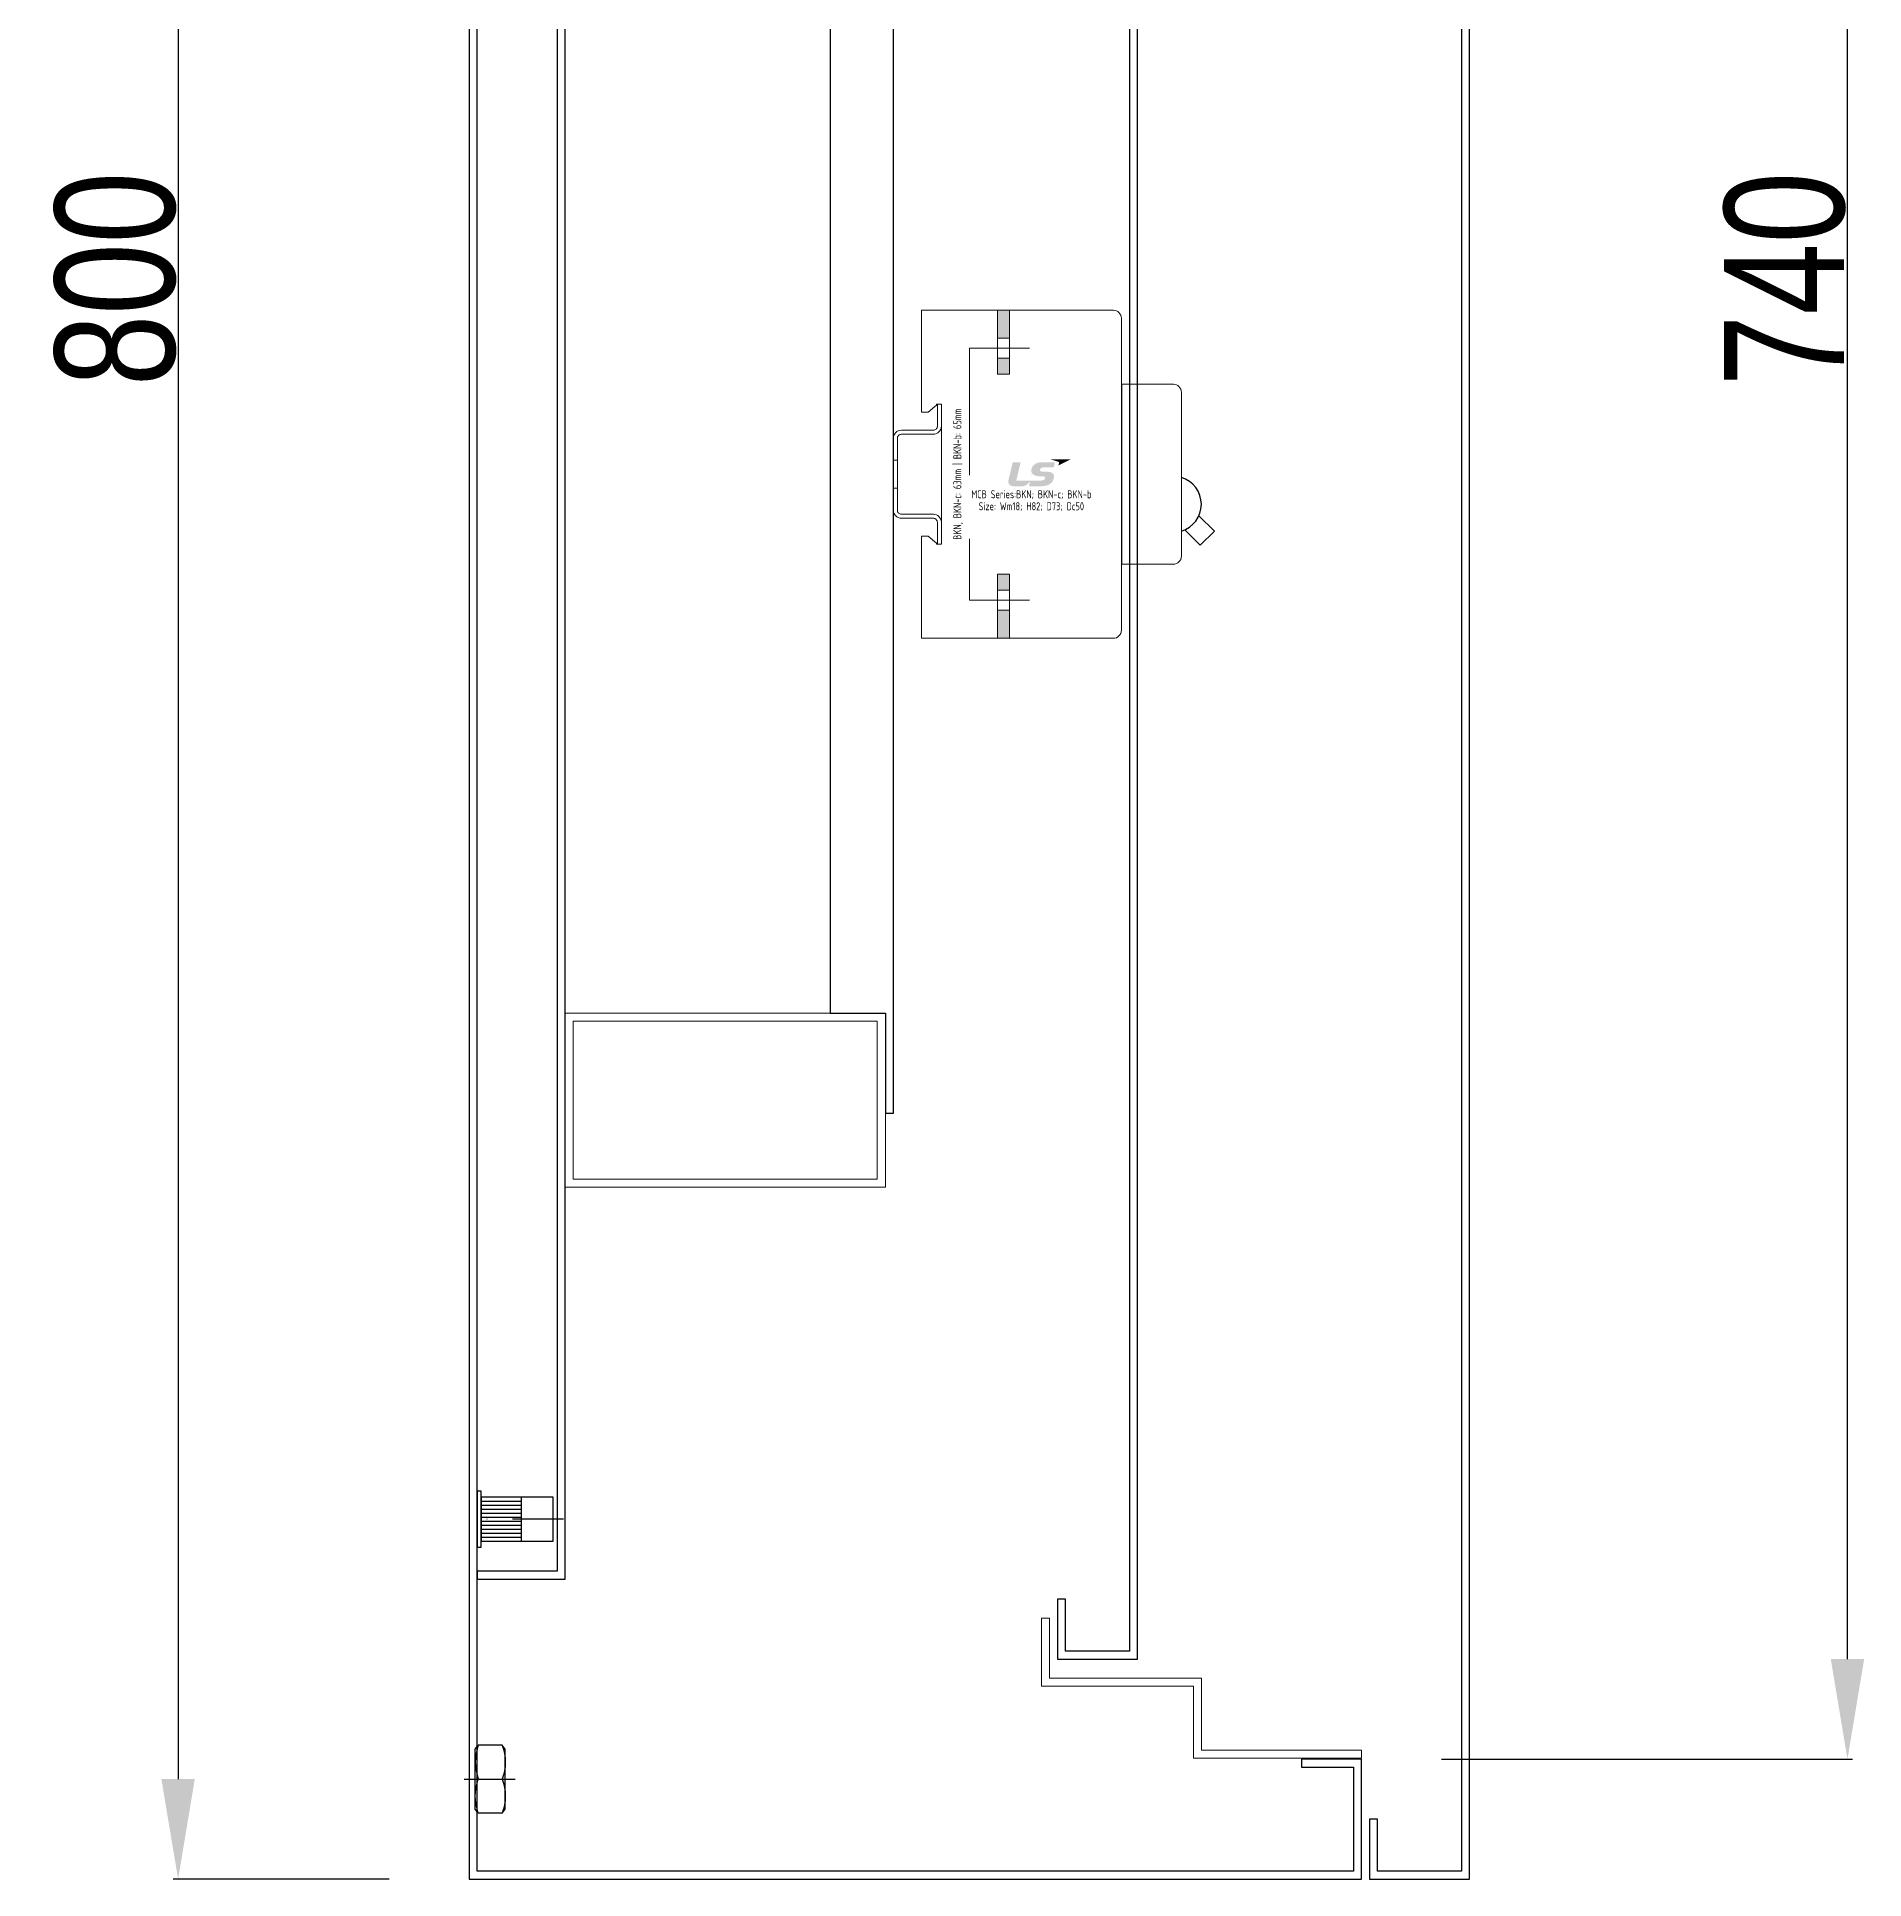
# Model space of a CAD drawing. Header units: inches. Extents: x 21 to 136330, y 8 to 58290.
# Drawn here: x 116787.4 to 117244.2, y 20097.1 to 20557.7 of the extents above; entities that cross this region are included whole.
import ezdxf
from ezdxf.enums import TextEntityAlignment as Align

# ---------------------------------------------------------------- set-up
doc = ezdxf.new("R2010")
doc.units = ezdxf.units.IN
doc.header["$MEASUREMENT"] = 0
doc.linetypes.add('DASHDOT', pattern=[25.4, 12.7, -6.35, 0, -6.35])
doc.linetypes.add('HIDDEN', pattern=[9.525, 6.35, -3.175])
doc.layers.add('@.0.DM. KÍCH THƯỚC', color=8, linetype='Continuous', transparency=0.2)
doc.layers.add('@.0.DM. KÍCH THƯỚC @ 1', color=8, linetype='Continuous', transparency=0.2)
doc.layers.add('@.0.DM. NÉT CHÍNH', color=7, linetype='Continuous')
doc.layers.add('@.DM. THIẾT BỊ', color=7, linetype='Continuous')
doc.layers.add('@.0.DM. NÉT KHUẤT', color=199, linetype='Continuous', lineweight=5, transparency=0.2)
doc.styles.add('roman', font='roman.shx', dxfattribs={"width": 0.8})
doc.styles.add('WD_IEC', font='isocp2.shx')
doc.dimstyles.new('Kích thước Duy Mạnh', dxfattribs={"dimtxt": 30, "dimasz": 25, "dimexe": 1.25, "dimexo": 20, "dimtad": 1, "dimdec": 1, "dimtxsty": 'roman', "dimcen": 2.5, "dimclrd": 8, "dimclre": 8, "dimclrt": 2, "dimadec": 0, "dimazin": 0, "dimtfac": 1, "dimtdec": 1, "dimtix": 1, "dimtmove": 0, "dimatfit": 3, "dimfxl": 1, "dimtfillclr": 1, "dimarcsym": 0})

# ---------------------------------------------------------------- blocks, each defined once
blk = doc.blocks.new('E DIN35')
at = {"color": 8, "linetype": 'HIDDEN', "lineweight": 9}
for p, q in [((12, 3.5), (11, 3.5)), ((12, -3.5), (11, -3.5))]:
    blk.add_line(p, q, dxfattribs=at)
at = {"color": 0, "linetype": 'ByBlock', "lineweight": 9}
blk.add_lwpolyline([(11, 9, 0.414214), (10, 10), (2, 10, -0.414214), (0, 12), (0, 17.5), (1, 17.5), (1, 12, 0.414214), (2, 11), (10, 11, -0.414214), (12, 9), (12, -9, -0.414214), (10, -11), (2, -11, 0.414214), (1, -12), (1, -17.5), (0, -17.5), (0, -12, -0.414214), (2, -10), (10, -10, 0.414214), (11, -9)], format="xyb", close=True, dxfattribs=at)
blk = doc.blocks.new('Logo LS')
h = blk.add_hatch(color=152)
edge = h.paths.add_edge_path()
edge.add_spline(control_points=[(8.564, 2.4685), (8.9563, 2.4685), (9.1808, 2.3695), (9.1808, 2.1071), (9.1808, 1.9364), (9.0647, 1.7112), (8.9598, 1.6289), (8.7187, 1.4434), (8.5071, 1.4239), (7.3804, 1.4239), (7.3804, 1.4239), (1.9845, 1.4239), (1.9845, 1.4239), (1.9845, 1.4239), (3.0765, 6), (3.0765, 6), (3.0765, 6), (1.2699, 6), (1.2699, 6), (1.1455, 6), (1.099, 5.9656), (1.0613, 5.8181), (1.0613, 5.8181), (0.0442, 1.6058), (0.0442, 1.6058), (-0.1471, 0.7691), (0.2857, 0), (1.2486, 0), (2.2111, 0), (2.7619, 0), (3.5799, 0), (4.1541, 0), (4.8861, 0.4936), (5.2879, 1.0618), (5.3385, 1.1329), (5.4271, 1.146), (5.3916, 0.9943), (5.3208, 0.6944), (5.236, 0.3324), (5.2144, 0.2429), (5.1738, 0.067), (5.266, 0), (5.3495, 0), (5.3495, 0), (7.4326, 0), (8.0953, 0), (10.4251, 0), (11.3139, 1.1151), (11.4147, 2.4436), (11.4656, 3.1179), (10.9845, 3.6322), (9.6483, 3.6322), (9.6483, 3.6322), (8.9865, 3.6322), (8.6221, 3.6322), (8.2547, 3.6322), (7.8802, 3.7638), (7.8802, 4.0914), (7.8802, 4.4268), (8.308, 4.7296), (8.8585, 4.7296), (8.8585, 4.7296), (11.3596, 4.7296), (11.3596, 4.7296), (11.3596, 4.7296), (11.5587, 5.5206), (11.6019, 5.7037), (11.6558, 5.9342), (11.5877, 6), (11.4182, 6), (11.4182, 6), (8.3288, 6), (8.3288, 6), (6.5328, 6), (5.7269, 4.8013), (5.7269, 3.9445), (5.7269, 3.0871), (6.4178, 2.4697), (8.1984, 2.4697), (8.1984, 2.4697), (8.564, 2.4685), (8.564, 2.4685)], knot_values=[0, 0, 0, 0, 1, 1, 1, 2, 2, 2, 3, 3, 3, 4, 4, 4, 5, 5, 5, 6, 6, 6, 7, 7, 7, 8, 8, 8, 9, 9, 9, 10, 10, 10, 11, 11, 11, 12, 12, 12, 13, 13, 13, 14, 14, 14, 15, 15, 15, 16, 16, 16, 17, 17, 17, 18, 18, 18, 19, 19, 19, 20, 20, 20, 21, 21, 21, 22, 22, 22, 23, 23, 23, 24, 24, 24, 25, 25, 25, 26, 26, 26, 27, 27, 27, 27], degree=3, periodic=0)
h = blk.add_hatch(color=10)
edge = h.paths.add_edge_path()
edge.add_spline(control_points=[(10.5597, 6.7227), (10.5597, 6.7227), (15.5292, 6.7227), (15.5292, 6.7227), (15.5292, 6.7227), (12.5227, 5.194), (12.5227, 5.194), (12.5227, 5.194), (12.6282, 5.6846), (12.6608, 5.831), (12.6957, 5.9856), (12.6412, 6.0887), (12.451, 6.1474), (12.2549, 6.2072), (10.5597, 6.7227), (10.5597, 6.7227)], knot_values=[0, 0, 0, 0, 1, 1, 1, 2, 2, 2, 3, 3, 3, 4, 4, 4, 5, 5, 5, 5], degree=3, periodic=0)
at = {"layer": 'Defpoints', "color": 2, "linetype": 'ByBlock', "lineweight": 9}
blk.add_line((5.7544, 3), (5.7544, 3), dxfattribs=at)
blk = doc.blocks.new('*U216')
at = {"linetype": 'ByBlock', "lineweight": 9}
h = blk.add_hatch(color=20, dxfattribs=at)
h.dxf.hatch_style = 1
h.paths.add_polyline_path([(26, 34), (29, 34), (29, 41), (26, 41)])
h.paths.add_polyline_path([(26, 25), (29, 25), (29, 29), (26, 29)])
h = blk.add_hatch(color=20, dxfattribs=at)
h.dxf.hatch_style = 1
h.paths.add_polyline_path([(26, -41), (29, -41), (29, -34), (26, -34)])
h.paths.add_polyline_path([(26, -29), (29, -29), (29, -25), (26, -25)])
at = {"color": 112}
blk.add_line((57, 22.5), (57, -22.5), dxfattribs=at)
at = {"color": 0, "linetype": 'ByBlock', "lineweight": 18}
blk.add_lwpolyline([(12, 17.5), (12, 0), (12, -17.5), (10.75, -17.5), (10.75, -17.25), (8.67, -15.5), (7, -15.5), (7, -41), (55, -41, 0.414214), (57, -39), (57, -22.5), (70, -22.5, 0.414214), (72, -20.5), (72, 0), (72, 20.5, 0.414214), (70, 22.5), (57, 22.5), (57, 39, 0.414214), (55, 41), (7, 41), (7, 15.5), (8.67, 15.5), (10.75, 17.25), (10.75, 17.5)], format="xyb", close=True, dxfattribs=at)
at = {"color": 20, "linetype": 'ByBlock', "lineweight": 9}
for points in [[(29, 25), (26, 25), (26, 41), (29, 41)], [(29, 34), (26, 34), (26, 29), (29, 29)], [(29, -25), (26, -25), (26, -41), (29, -41)], [(29, -34), (26, -34), (26, -29), (29, -29)]]:
    blk.add_lwpolyline(points, close=True, dxfattribs=at)
blk.add_lwpolyline([(72.86, -13.89), (76.72, -17.75), (80.25, -14.22), (76.39, -10.36)])
blk.add_arc((70, -7.5), 7, 286.6015, 73.3985)
at = {"layer": 'Defpoints', "color": 2, "linetype": 'HIDDEN', "lineweight": 18, "ltscale": 5}
for p, q in [((34, 31.5), (19, 31.5)), ((19, 31.5), (19, -31.5)), ((19, -31.5), (34, -31.5))]:
    blk.add_line(p, q, dxfattribs=at)
at = {"color": 8, "linetype": 'ByBlock', "lineweight": 9, "xscale": -1}
blk.add_blockref('E DIN35', (12, 0), dxfattribs=at)
at = {"color": 0, "linetype": 'ByBlock', "lineweight": 9}
blk.add_blockref('Logo LS', (28.75, -3), dxfattribs=at)
at = {"layer": 'Defpoints', "color": 8, "style": 'WD_IEC', "width": 0.75}
blk.add_text('BKN, BKN-c: 63mm | BKN-b: 65mm', height=2, rotation=90, dxfattribs=at).set_placement((16, 0), align=Align.MIDDLE_CENTER)
for s, p in [('MCB Series:BKN; BKN-c; BKN-b', (34.5, -5)), ('Size: Wm18; H82; D73; Dc50', (34.5, -8))]:
    blk.add_text(s, height=2, dxfattribs=at).set_placement(p, align=Align.MIDDLE_CENTER)
blk = doc.blocks.new('eku10')
at = {"color": 5}
blk.add_line((53937.85, -17418.72), (53931.85, -17418.72), dxfattribs=at)
blk.add_lwpolyline([(53937.85, -17401.72), (53938.6, -17402.72), (53938.6, -17417.72), (53937.85, -17418.72, 0.176471), (53937.85, -17410.22, 0.176471), (53937.85, -17401.72), (53931.85, -17401.72), (53931.1, -17402.72), (53931.1, -17417.72), (53931.85, -17418.72, -0.176471), (53931.85, -17410.22), (53937.85, -17410.22)], format="xyb", dxfattribs=at)
blk.add_arc((53943.52, -17405.97), 12.42, 159.984, 200.016, dxfattribs=at)
blk = doc.blocks.new('EKU 10')
at = {"layer": '@.DM. THIẾT BỊ', "color": 1}
blk.add_line((-6.54, 8.5), (6.25, 8.5), dxfattribs=at)
at = {"layer": '@.DM. THIẾT BỊ'}
blk.add_blockref('eku10', (-53934.85, 17418.72), dxfattribs=at)
blk = doc.blocks.new('Ecu8')
at = {"layer": '@.DM. THIẾT BỊ', "color": 1, "linetype": 'DASHDOT'}
blk.add_line((0, -2.52), (0, 21.04), dxfattribs=at)
at = {"layer": '@.DM. THIẾT BỊ', "color": 5}
for p, q in [((-4.5, 18), (-4.5, 8)), ((-3.5, 18), (-3.5, 8)), ((-2.5, 18), (-2.5, 8)), ((-1.5, 18), (-1.5, 8)), ((-0.5, 18), (-0.5, 8)), ((0.5, 18), (0.5, 8)), ((1.5, 18), (1.5, 8)), ((2.5, 18), (2.5, 8)), ((3.5, 18), (3.5, 8)), ((4.5, 18), (4.5, 8)), ((-5.5, 8), (5.5, 8))]:
    blk.add_line(p, q, dxfattribs=at)
for points in [[(-7, 19), (7, 19), (7, 18), (-7, 18)], [(-5.5, 18), (5.5, 18), (5.5, 0), (-5.5, 0)]]:
    blk.add_lwpolyline(points, close=True, dxfattribs=at)
blk = doc.blocks.new('*D1835')
at = {"layer": '@.0.DM. KÍCH THƯỚC', "color": 8, "lineweight": -2, "transparency": 16777216}
for p, q in [((116875.51, 20897.14), (116821.46, 20897.14)), ((116875.51, 20097.14), (116821.46, 20097.14))]:
    blk.add_line(p, q, dxfattribs=at)
at = {"layer": '@.0.DM. KÍCH THƯỚC', "lineweight": -2, "transparency": 16777216}
blk.add_line((116822.71, 20872.14), (116822.71, 20122.14), dxfattribs=at)
at = {"layer": '@.0.DM. KÍCH THƯỚC', "transparency": 16777216}
for points in [[(116818.54, 20872.14), (116826.87, 20872.14), (116822.71, 20897.14)], [(116818.54, 20122.14), (116826.87, 20122.14), (116822.71, 20097.14)]]:
    blk.add_solid(points, dxfattribs=at)
at = {"layer": 'Defpoints', "color": 0, "transparency": 16777216}
for p in [(116895.51, 20897.14), (116822.71, 20097.14), (116895.51, 20097.14)]:
    blk.add_point(p, dxfattribs=at)
at = {"layer": '@.0.DM. KÍCH THƯỚC', "color": 2, "transparency": 16777216, "insert": (116807.08, 20497.14), "char_height": 30, "attachment_point": 5, "rotation": 90, "style": 'roman'}
blk.add_mtext('800', dxfattribs=at)
blk = doc.blocks.new('*D1836')
at = {"layer": '@.0.DM. KÍCH THƯỚC', "color": 8, "lineweight": -2, "transparency": 16777216}
for p, q in [((117138.51, 20867.14), (117241.29, 20867.14)), ((117138.51, 20127.14), (117241.29, 20127.14))]:
    blk.add_line(p, q, dxfattribs=at)
at = {"layer": '@.0.DM. KÍCH THƯỚC', "lineweight": -2, "transparency": 16777216}
blk.add_line((117240.04, 20152.14), (117240.04, 20842.14), dxfattribs=at)
at = {"layer": '@.0.DM. KÍCH THƯỚC', "transparency": 16777216}
for points in [[(117235.87, 20842.14), (117244.21, 20842.14), (117240.04, 20867.14)], [(117235.87, 20152.14), (117244.21, 20152.14), (117240.04, 20127.14)]]:
    blk.add_solid(points, dxfattribs=at)
at = {"layer": 'Defpoints', "color": 0, "transparency": 16777216}
for p in [(117118.51, 20867.14), (117240.04, 20867.14), (117118.51, 20127.14)]:
    blk.add_point(p, dxfattribs=at)
at = {"layer": '@.0.DM. KÍCH THƯỚC', "color": 2, "transparency": 16777216, "insert": (117224.42, 20497.14), "char_height": 30, "attachment_point": 5, "rotation": 90, "style": 'roman'}
blk.add_mtext('740', dxfattribs=at)

msp = doc.modelspace()

# ---------------------------------------------------------------- linework, layer by layer
at = {"layer": '@.0.DM. NÉT CHÍNH'}
for points in [[(117103.5095, 20867.1412), (117118.5095, 20867.1412), (117118.5095, 20897.1412), (116895.5095, 20897.1412), (116895.5095, 20097.1412), (117118.5095, 20097.1412), (117118.5095, 20127.1412), (117103.5095, 20127.1412), (117103.5095, 20125.1412), (117116.5095, 20125.1412), (117116.5095, 20099.1412), (116897.5095, 20099.1412), (116897.5095, 20895.1412), (117116.5095, 20895.1412), (117116.5095, 20869.1412), (117103.5095, 20869.1412)], [(116999.5095, 20638.6391), (116999.5095, 20613.6391), (116985.7095, 20613.6391), (116985.7095, 20313.6391), (116999.5095, 20313.6391), (116999.5095, 20288.6391), (117001.5095, 20288.6391), (117001.5095, 20638.6391)]]:
    msp.add_lwpolyline(points, close=True, dxfattribs=at)
at = {"layer": '@.0.DM. NÉT CHÍNH', "color": 4}
for points in [[(117120.5095, 20112.1412), (117120.5095, 20097.1412), (117145.5095, 20097.1412), (117145.5095, 20897.1412), (117120.5095, 20897.1412), (117120.5095, 20882.1412), (117122.5095, 20882.1412), (117122.5095, 20895.1412), (117143.5095, 20895.1412), (117143.5095, 20099.1412), (117122.5095, 20099.1412), (117122.5095, 20112.1412)], [(117042.5095, 20167.1412), (117042.5095, 20152.1412), (117062.5095, 20152.1412), (117062.5095, 20842.1412), (117042.5095, 20842.1412), (117042.5095, 20827.1412), (117044.5095, 20827.1412), (117044.5095, 20840.1412), (117060.5095, 20840.1412), (117060.5095, 20154.1412), (117044.5095, 20154.1412), (117044.5095, 20167.1412)], [(116897.5095, 20172.1412), (116919.5095, 20172.1412), (116919.5095, 20822.1412), (116897.5095, 20822.1412), (116897.5095, 20820.1412), (116917.5095, 20820.1412), (116917.5095, 20174.1412), (116897.5095, 20174.1412)]]:
    msp.add_lwpolyline(points, close=True, dxfattribs=at)
at = {"layer": '@.0.DM. NÉT KHUẤT', "color": 4}
for points in [[(116919.5095, 20313.6391), (116999.5095, 20313.6391), (116999.5095, 20270.1631), (116919.5095, 20270.1631)], [(116921.5095, 20311.6391), (116997.5095, 20311.6391), (116997.5095, 20272.1631), (116921.5095, 20272.1631)]]:
    msp.add_lwpolyline(points, close=True, dxfattribs=at)
at = {"layer": '@.0.DM. NÉT KHUẤT', "color": 6}
msp.add_lwpolyline([(117038.5095, 20162.3912), (117040.5095, 20162.3912), (117040.5095, 20147.3912), (117078.5095, 20147.3912), (117078.5095, 20129.3912), (117118.5095, 20129.3912), (117118.5095, 20127.3912), (117076.5095, 20127.3912), (117076.5095, 20145.3912), (117038.5095, 20145.3912)], close=True, dxfattribs=at)

# ---------------------------------------------------------------- block references
msp.add_blockref('*U216', (117001.5095, 20448.3338))
at = {"xscale": -1}
for name, p, rotation in [('Ecu8', (116916.5095, 20187.1412), 90), ('EKU 10', (116900.7595, 20130.6412), 180)]:
    msp.add_blockref(name, p, dxfattribs=dict(at, rotation=rotation))

# ---------------------------------------------------------------- dimensions: what is measured, and where the dimension line sits
at = {"layer": '@.0.DM. KÍCH THƯỚC @ 1'}
for base, p1, p2, picture, middle in [((116822.7051, 20097.1412), (116895.5095, 20897.1412), (116895.5095, 20097.1412), '*D1835', (116807.0801, 20497.1412)), ((117240.0407, 20867.1412), (117118.5095, 20127.1412), (117118.5095, 20867.1412), '*D1836', (117224.4157, 20497.1412))]:
    dim = msp.add_linear_dim(base=base, p1=p1, p2=p2, angle=90, dimstyle='Kích thước Duy Mạnh', override={"dimscale": 1, "dimdec": 0, "dimclrd": 256, "dimtdec": 0, "dimtix": 1, "dimtofl": 1, "dimtmove": 0, "dimatfit": 3}, dxfattribs=at)
    dim.commit()
    dim.dimension.update_dxf_attribs({"geometry": picture, "text_midpoint": middle})

doc.saveas('drawing.dxf')
